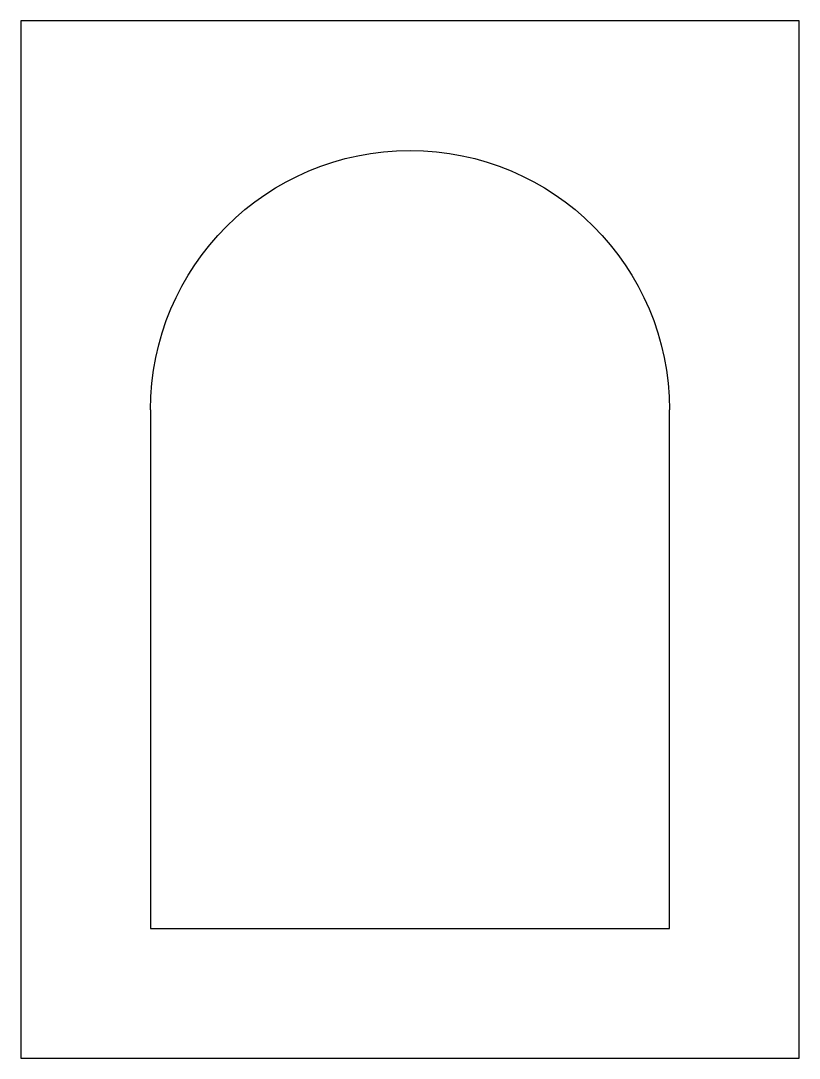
# Model space of a CAD drawing. Extents: x -15 to 15, y -25 to 15.
import ezdxf

# ---------------------------------------------------------------- set-up
doc = ezdxf.new("R2010")
doc.units = 0
doc.layers.add('DEFAULT', color=7, linetype='CONTINUOUS')

msp = doc.modelspace()

# ---------------------------------------------------------------- linework, layer by layer
at = {"layer": 'DEFAULT'}
for p, q in [((15, 15), (-15, 15)), ((-15, 15), (-15, -25)), ((15, -25), (15, 15)), ((-10, 0), (-10, -20)), ((10, -20), (10, 0)), ((-10, -20), (10, -20)), ((-15, -25), (15, -25))]:
    msp.add_line(p, q, dxfattribs=at)
at = {"layer": 'DEFAULT', "extrusion": (0, 0, -1)}
msp.add_arc((0, 0), 10, 0, 180, dxfattribs=at)

doc.saveas('drawing.dxf')
